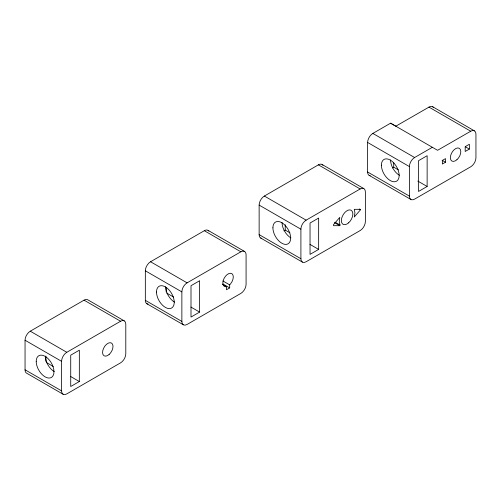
<?xml version="1.0" encoding="UTF-8"?>
<svg xmlns="http://www.w3.org/2000/svg" width="501" height="501" viewBox="0 0 501 501"><rect width="100%" height="100%" fill="white"/><g stroke="black" fill="none" stroke-linecap="round" stroke-linejoin="round"><path stroke-width="0.75" d="M45.923 361.478L45.923 356.123M79.333 381.53L79.34 350.18L70.729 355.165L70.722 386.515L79.333 381.53L70.647 376.514M166.207 292.033L166.207 287.449M199.617 312.085L199.623 280.735L191.006 285.72L191 317.07L199.617 312.085L190.931 307.075M226.458 286.741L226.458 289.753L229.683 287.893L229.683 284.881L230.679 283.704A7.383 4.265 -60 0 0 232.069 273.803A7.383 4.265 -60 0 0 224.072 278.418A7.383 4.265 -60 0 0 225.456 286.716L226.458 286.741L222.4 284.399M283.91 230.873L285.232 230.103L285.232 224.755M318.649 249.398L318.655 218.048L310.044 223.033L310.038 254.383L318.649 249.398L309.962 244.382M360.538 209.756L360.538 209.324L354.276 209.324L354.933 212.775L354.276 216.989L360.538 209.756L359.192 208.98M392.389 167.941L393.717 167.171L393.717 162.562M427.134 186.466L427.14 155.717L418.523 160.702L418.523 191.451L427.134 186.466L417.778 181.061M445.495 162.23L445.502 158.617L442.364 160.42L442.364 164.04L445.495 162.23L442.126 160.289M339.772 225.688L340.01 225.012L339.252 221.83L339.778 217.378L333.509 224.611L333.509 225.688L339.772 225.688L334.386 222.576M372.844 133.416L390.598 123.183L437.58 150.3L470.733 131.224A7.383 4.265 -60 0 1 475.95 134.237L475.944 157.752A7.383 4.265 -60 0 1 470.721 166.795L414.609 199.122A7.383 4.265 -60 0 1 409.386 196.11L367.621 172L367.621 142.459A7.383 4.265 -60 0 1 372.844 133.416L414.609 157.527L432.363 147.288M63.12 394.249L26.584 373.157A7.383 4.265 -60 0 1 25.05 369.782L25.05 340.242A7.383 4.265 -60 0 1 30.273 331.199L84.049 300.155A7.383 4.265 -60 0 1 87.738 299.786L124.273 320.878M147.945 304.051A7.383 4.265 -60 0 1 145.334 300.337L145.334 270.797A7.383 4.265 -60 0 1 150.55 261.754L204.327 230.71A7.383 4.265 -60 0 1 208.848 231.111M261.754 238.344A7.383 4.265 -60 0 1 259.142 234.631L259.136 205.091A7.383 4.265 -60 0 1 264.359 196.048L318.398 164.854A7.383 4.265 -60 0 1 322.92 165.255M61.592 390.874L61.585 361.334A7.383 4.265 -60 0 1 66.808 352.291L120.584 321.247A7.383 4.265 -60 0 1 125.801 324.26L125.795 353.8A7.383 4.265 -60 0 1 120.578 362.843L66.808 393.886A7.383 4.265 -60 0 1 61.592 390.874L25.05 369.782M181.869 321.429L181.869 291.889A7.383 4.265 -60 0 1 187.092 282.852L240.862 251.803A7.383 4.265 -60 0 1 246.085 254.815L246.079 284.361A7.383 4.265 -60 0 1 240.856 293.404L187.092 324.441A7.383 4.265 -60 0 1 181.869 321.429L145.334 300.337M300.907 258.741L300.907 229.201A7.383 4.265 -60 0 1 306.124 220.158L360.163 188.965A7.383 4.265 -60 0 1 365.379 191.977L365.373 221.517A7.383 4.265 -60 0 1 360.156 230.56L306.124 261.754A7.383 4.265 -60 0 1 300.907 258.741L259.142 234.631M469.368 149.079L465.191 151.49L465.191 146.674L469.368 144.263L469.368 149.079L465.329 146.743M433.49 107.515A7.383 4.265 -60 0 0 428.969 107.114L395.815 126.202L390.598 123.183M432.657 106.751L474.422 130.861M428.969 107.114L470.733 131.224M367.621 142.459L409.386 166.57L409.386 196.11M393.717 167.171L398.395 169.877M369.156 175.375L410.92 199.486M322.087 164.485L363.851 188.595M318.398 164.854L360.163 188.965M335.294 222.294L340.01 225.012M264.359 196.048L306.124 220.158M259.136 205.091L300.907 229.201M285.232 230.103L289.91 232.808M260.67 238.013L302.435 262.123M208.021 230.341L244.557 251.439M204.327 230.71L240.862 251.803M222.914 280.973L229.683 284.881M222.914 283.986L229.683 287.893M150.55 261.754L187.092 282.852M145.334 270.797L181.869 291.889M166.871 293.185L173.553 297.043M146.862 303.719L183.397 324.811M84.049 300.155L120.584 321.247M30.273 331.199L66.808 352.291M25.05 340.242L61.585 361.334M46.593 362.63L53.275 366.488M399.41 175.294A12.55 7.246 60 0 1 390.536 159.919M409.386 166.57A7.383 4.265 -60 0 1 414.609 157.527M370.233 175.713A7.383 4.265 -60 0 1 367.621 172M290.924 237.925A12.55 7.246 60 0 1 282.05 222.55M174.511 302.122A12.55 7.246 60 0 1 165.631 286.747M54.227 371.567A12.55 7.246 60 0 1 45.353 356.192M381.399 165.192A12.55 7.246 60 0 0 394.713 181.757A12.55 7.246 60 0 0 394.713 164.002A12.55 7.246 60 0 0 381.399 165.192M456.937 159.713A7.383 4.265 -60 0 0 459.279 148.271A7.383 4.265 -60 0 0 450.543 156.018A7.383 4.265 -60 0 0 456.937 159.713M272.913 227.823A12.55 7.246 60 0 0 286.228 244.388A12.55 7.246 60 0 0 286.228 226.634A12.55 7.246 60 0 0 272.913 227.823M348.59 222.845A8.122 4.691 -60 0 0 351.17 210.263A8.122 4.691 -60 0 0 341.557 218.78A8.122 4.691 -60 0 0 348.59 222.845M156.5 292.027A12.55 7.246 60 0 0 169.808 308.585A12.55 7.246 60 0 0 169.808 290.837A12.55 7.246 60 0 0 156.5 292.027M36.216 361.465A12.55 7.246 60 0 0 49.53 378.03A12.55 7.246 60 0 0 49.53 360.282A12.55 7.246 60 0 0 36.216 361.465M109.137 354.476A7.383 4.265 -60 0 0 111.479 343.035A7.383 4.265 -60 0 0 102.749 350.781A7.383 4.265 -60 0 0 109.137 354.476"/></g></svg>
